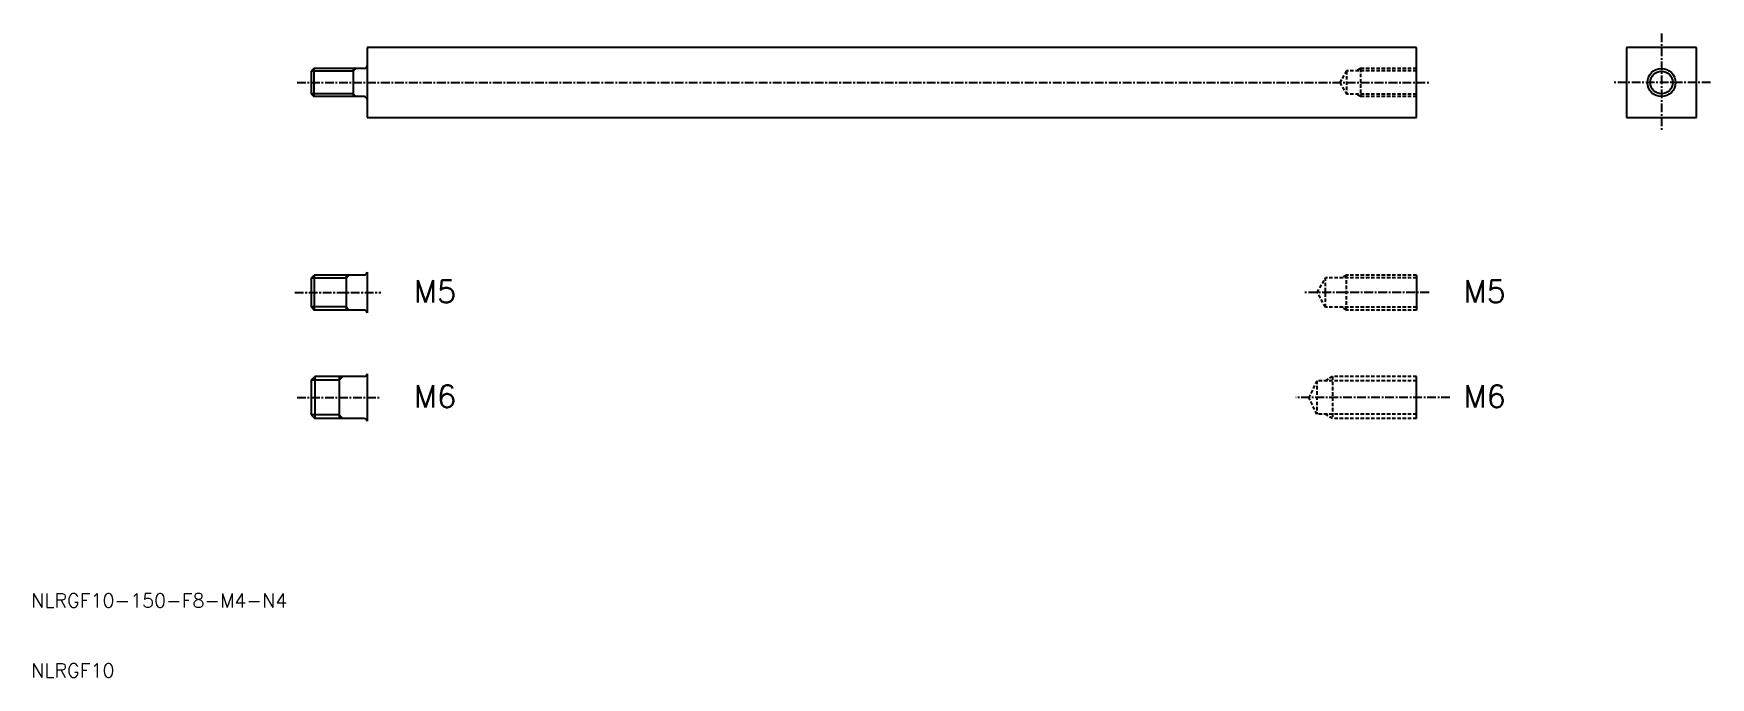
# Model space of a CAD drawing. Extents: x 10 to 250, y 10 to 102.
import ezdxf

# ---------------------------------------------------------------- set-up
doc = ezdxf.new("R2010")
doc.units = 0
doc.linetypes.add('CENTER', pattern=[2, 1.25, -0.25, 0.25, -0.25])
doc.linetypes.add('DASHED', pattern=[0.75, 0.5, -0.25])
doc.layers.get('0').update_dxf_attribs({"linetype": 'CONTINUOUS'})
doc.layers.add('CENTER', color=1, linetype='CENTER')
doc.styles.get("Standard").update_dxf_attribs({"font": 'txt.shx'})

msp = doc.modelspace()

# ---------------------------------------------------------------- linework, layer by layer
at = {"color": 7, "linetype": 'CONTINUOUS'}
for p, q in [((208, 100), (58, 100)), ((58, 100), (58, 90)), ((208, 90), (208, 100)), ((248, 100), (238, 100)), ((238, 100), (238, 90)), ((248, 90), (248, 100)), ((50.38, 97), (50, 96.62)), ((50, 96.62), (50, 93.38)), ((57.6, 97), (50.38, 97)), ((50.38, 97), (50.38, 93)), ((56, 97), (56, 93)), ((50, 93.38), (50.38, 93)), ((57.6, 93), (50.38, 93)), ((58, 90), (208, 90)), ((238, 90), (248, 90)), ((50, 67.07), (50.43, 67.5)), ((57.6, 67.5), (50.43, 67.5)), ((50.43, 67.5), (50.43, 62.5)), ((55, 67.5), (55, 62.5)), ((58, 67.9), (58, 62.1)), ((208, 67.5), (208, 62.5)), ((50, 67.07), (50, 62.93)), ((50, 62.93), (50.43, 62.5)), ((57.6, 62.5), (50.43, 62.5)), ((50, 52.46), (50.54, 53)), ((57.6, 53), (50.54, 53)), ((50.54, 53), (50.54, 47)), ((54, 53), (54, 47)), ((58, 53.4), (58, 46.6)), ((208, 47), (208, 53)), ((50, 52.46), (50, 47.54)), ((50, 47.54), (50.54, 47)), ((57.6, 47), (50.54, 47))]:
    msp.add_line(p, q, dxfattribs=at)
at = {"color": 3, "linetype": 'CONTINUOUS'}
for p, q in [((56, 96.62), (50, 96.62)), ((56.38, 97), (56, 96.62)), ((56, 93.38), (50, 93.38)), ((56, 93.38), (56.38, 93)), ((55, 67.07), (55.43, 67.5)), ((55, 67.07), (50, 67.07)), ((55, 62.93), (50, 62.93)), ((55, 62.93), (55.43, 62.5)), ((54, 52.46), (54.54, 53)), ((54, 52.46), (50, 52.46)), ((54, 47.54), (50, 47.54)), ((54, 47.54), (54.54, 47))]:
    msp.add_line(p, q, dxfattribs=at)
at = {"color": 3, "linetype": 'DASHED'}
for p, q in [((198, 96.67), (197.04, 95)), ((198, 96.67), (198, 93.33)), ((208, 96.67), (198, 96.67)), ((200, 97), (199.42, 96.67)), ((200, 97), (200, 93)), ((208, 97), (200, 97)), ((197.04, 95), (198, 93.33)), ((208, 93.33), (198, 93.33)), ((200, 93), (199.42, 93.33)), ((208, 93), (200, 93)), ((198, 67.5), (197.31, 67.1)), ((208, 67.5), (198, 67.5)), ((198, 62.5), (198, 67.5)), ((193.79, 65), (195, 67.1)), ((195, 62.9), (193.79, 65)), ((208, 67.1), (195, 67.1)), ((195, 62.9), (195, 67.1)), ((208, 62.9), (195, 62.9)), ((198, 62.5), (197.31, 62.9)), ((208, 62.5), (198, 62.5)), ((196, 53), (194.96, 52.4)), ((208, 53), (196, 53)), ((196, 53), (196, 47)), ((193.75, 52.4), (192.61, 50)), ((208, 52.4), (193.75, 52.4)), ((193.75, 52.4), (193.75, 47.6)), ((193.75, 47.6), (192.61, 50)), ((208, 47.6), (193.75, 47.6)), ((196, 47), (194.96, 47.6)), ((208, 47), (196, 47))]:
    msp.add_line(p, q, dxfattribs=at)
at = {"color": 3, "linetype": 'CONTINUOUS'}
msp.add_circle((243, 95), 2, dxfattribs=at)
at = {"color": 7, "linetype": 'CONTINUOUS'}
msp.add_circle((243, 95), 1.62, dxfattribs=at)
for centre, start, end in [((57.6, 97.4), 270, 0), ((57.6, 92.6), 0, 90), ((57.6, 67.9), 270, 0), ((57.6, 62.1), 0, 90), ((57.6, 53.4), 270, 0), ((57.6, 46.6), 0, 90)]:
    msp.add_arc(centre, 0.4, start, end, dxfattribs=at)
at = {"layer": 'CENTER', "color": 1, "linetype": 'CENTER'}
for p, q in [((243, 102), (243, 88)), ((48, 95), (210, 95)), ((250, 95), (236, 95)), ((47.68, 65), (60, 65)), ((209.78, 65), (192.03, 65)), ((48, 50), (60, 50)), ((212.77, 50), (190.72, 50))]:
    msp.add_line(p, q, dxfattribs=at)

# ---------------------------------------------------------------- texts
at = {"color": 7, "linetype": 'CONTINUOUS'}
for s, height, p in [('M5', 3.2, (64.72, 63.55)), ('M5', 3.2, (214.72, 63.55)), ('M6', 3.2, (64.72, 48.55)), ('M6', 3.2, (214.72, 48.55)), ('NLRGF10-150-F8-M4-N4', 2, (10, 20)), ('NLRGF10', 2, (10, 10))]:
    msp.add_text(s, height=height, dxfattribs=at).set_placement(p)

doc.saveas('drawing.dxf')
